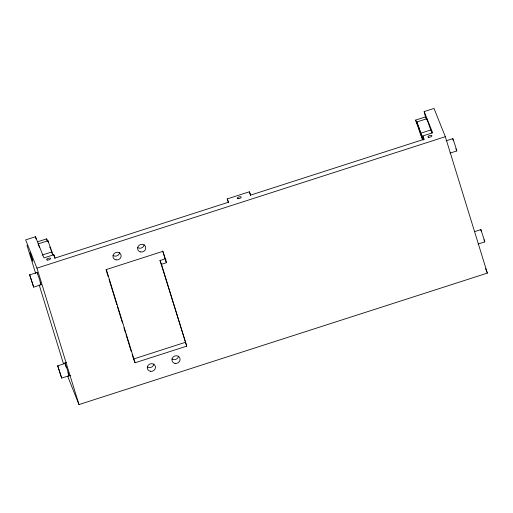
<?xml version="1.0" encoding="UTF-8"?>
<svg xmlns="http://www.w3.org/2000/svg" width="513" height="513" viewBox="0 0 513 513"><rect width="100%" height="100%" fill="white"/><g stroke="black" fill="none" stroke-linecap="round" stroke-linejoin="round"><path stroke-width="0.77" d="M38.071 243.951L47.933 240.725L53.038 254.91M47.933 240.725L48.318 242.514M431.875 132.963L426.771 118.779L416.928 121.94L417.935 125.871L415.626 120.093L425.463 116.926L424.168 111.597L434.011 108.429L445.31 136.689L487.35 273.115L78.989 404.571L67.69 376.311L70.717 375.336M426.771 118.779L426.983 119.92M424.168 111.597L432.645 132.79L422.802 135.958L424.123 139.254L250.69 195.081L249.376 191.785L227.233 198.909L228.554 202.205L55.122 258.039L53.807 254.743L43.964 257.904L35.487 236.717L25.65 239.885L36.949 268.139L78.989 404.571M37.545 241.803L46.625 238.878L47.491 241.046M42.008 255.102L51.851 251.934M416.928 121.94L420.846 133.156L430.689 129.988M36.949 268.139L445.31 136.689M29.69 274.872L37.103 272.499L39.103 278.149L41.046 284.766L33.672 287.145L29.69 274.872L33.672 287.145M446.169 140.812L452.844 138.67L454.845 144.32L456.788 150.937L450.145 153.079M185.219 342.376L133.56 359.004L135.066 362.774L186.726 346.147L159.992 260.521L165.295 258.815M159.992 260.521L161.499 264.285L166.417 262.701L162.916 251.332L106.338 269.549L135.066 362.774M66.408 362.479L63.381 363.454L39.168 284.882M57.719 365.827L65.132 363.454L67.132 369.103L69.075 375.721L61.663 378.094L57.719 365.827L61.695 378.094M474.935 231.523L480.867 229.625L484.618 241.007L484.817 241.892L478.174 244.028M456.788 150.937L456.384 150.053M484.785 241.892L484.58 241.443M41.021 284.766L40.816 284.317M69.075 375.721L68.466 374.266M38.167 243.989L39.52 247.58M425.463 116.926L426.329 119.093M485.567 268.652L487.35 273.115M420.846 133.156L423.526 139.844M423.116 139.869L422.25 137.702L422.866 139.844M162.627 250.966L166.417 262.701M484.407 241.007L483.958 239.757M40.642 283.881L40.194 282.631M422.43 139.658L415.626 120.093M50.062 247.119L50.268 247.689M455.929 148.802L456.172 149.482M67.953 372.804L68.223 373.579M50.505 248.382L50.774 249.171M51.05 250.023L51.332 250.895M422.802 135.958L423.969 139.748M249.376 191.785L250.543 195.575M227.233 198.909L228.4 202.699M161.499 264.285L186.726 346.147M106.005 269.601L108.128 276.475M109.07 279.534L116.842 304.754M117.31 306.28L122.492 323.094M123.902 327.679L125.55 333.027M126.025 334.553L131.206 351.367M132.149 354.419L133.322 358.241M53.807 254.743L54.974 258.533M51.608 251.755L51.858 252.563M46.625 238.878L47.324 241.148M26.945 245.214L35.641 273.435M65.882 366.372L66.145 367.231M453.165 140.126L453.364 140.812M65.452 364.91L65.651 365.589M52.069 253.287L52.364 254.345M49.941 247.247L50.114 247.85M481.194 231.081L480.835 229.625M37.423 273.955L37.071 272.499M453.005 139.562L452.812 138.67M65.298 364.339L65.1 363.454M35.487 236.717L36.045 239M153.945 364.07A4.136 3.803 -21.8 0 1 147.366 366.91M178.543 356.15A4.136 3.803 -21.8 0 1 171.964 358.991M119.612 252.653A4.136 3.803 -21.8 0 1 113.033 255.493M144.211 244.733A4.136 3.803 -21.8 0 1 137.631 247.574M165.667 260.822A5.168 2.02 -17.1 0 1 165.949 259.668M418.448 126.634L421.763 136.939L418.448 126.634M30.113 252.787L32.761 261.085L30.113 252.787M116.066 259.879A4.136 3.803 -21.8 0 0 120.997 254.826A4.136 3.803 -21.8 0 0 114.123 253.576A4.136 3.803 -21.8 0 0 116.066 259.879M140.665 251.96A4.136 3.803 -21.8 0 0 145.602 246.913A4.136 3.803 -21.8 0 0 138.728 245.663A4.136 3.803 -21.8 0 0 140.665 251.96M150.399 371.297A4.136 3.803 -21.8 0 0 155.336 366.25A4.136 3.803 -21.8 0 0 148.462 365A4.136 3.803 -21.8 0 0 150.399 371.297M175.004 363.377A4.136 3.803 -21.8 0 0 179.935 358.33A4.136 3.803 -21.8 0 0 173.061 357.08A4.136 3.803 -21.8 0 0 175.004 363.377M238.07 198.685A2.071 0.808 -17.1 0 0 241.225 197.287A2.071 0.808 -17.1 0 0 238.449 197.139A2.071 0.808 -17.1 0 0 238.07 198.685M47.42 260.053A2.071 0.808 -17.1 0 0 50.575 258.655A2.071 0.808 -17.1 0 0 47.799 258.507A2.071 0.808 -17.1 0 0 47.42 260.053M428.714 137.311A2.071 0.808 -17.1 0 0 431.875 135.913A2.071 0.808 -17.1 0 0 429.092 135.765A2.071 0.808 -17.1 0 0 428.714 137.311"/></g></svg>
